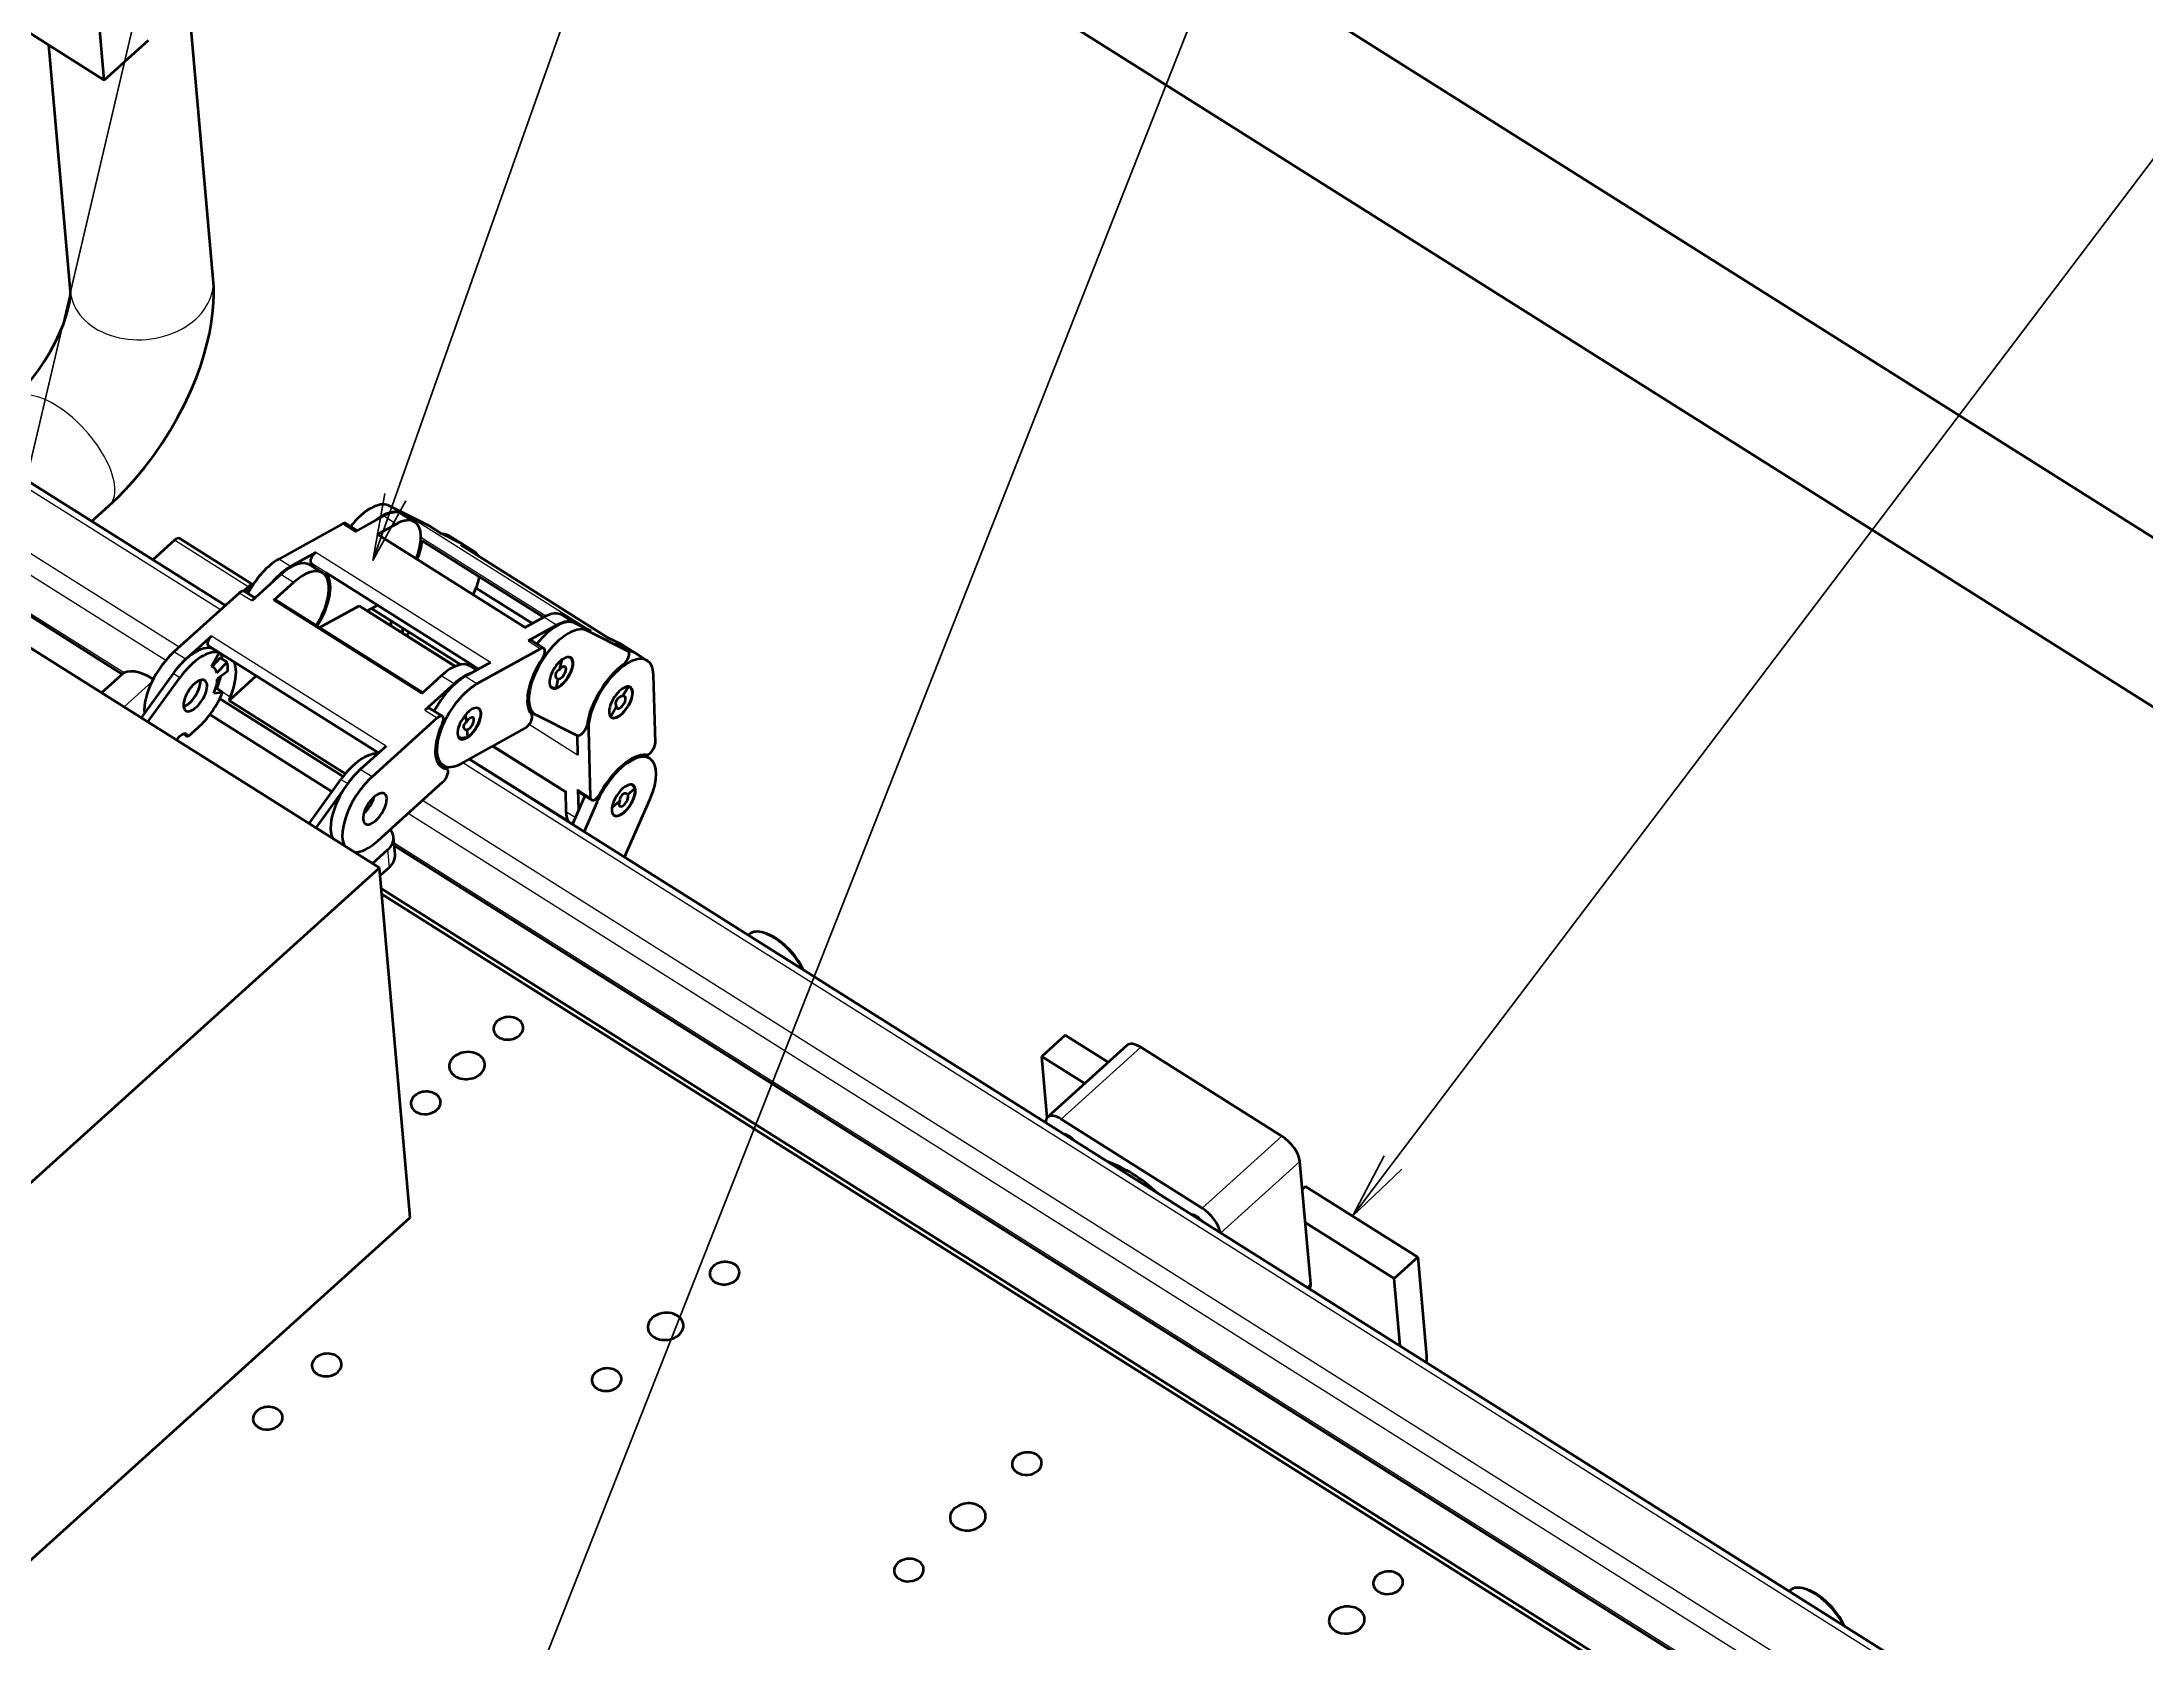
# Model space of a CAD drawing. Header units: millimetres. Extents: x -10155 to 20189, y -25550 to -22580.
# Drawn here: x -7067.6 to -6598.5, y -24365.6 to -24008.7 of the extents above; entities that cross this region are included whole.
import ezdxf

# ---------------------------------------------------------------- set-up
doc = ezdxf.new("R2010")
doc.units = ezdxf.units.MM
doc.layers.add('word_dim', color=253, linetype='Continuous')
doc.styles.get("Standard").update_dxf_attribs({"font": 'romans.shx', "bigfont": 'bigfont.shx'})
doc.dimstyles.new('RS-1-5', dxfattribs={"dimscale": 5, "dimtxt": 3.5, "dimasz": 3, "dimexe": 1, "dimexo": 0, "dimgap": 1, "dimtad": 3, "dimdsep": 46, "dimtxsty": 'Standard', "dimblk1": 'OPEN', "dimblk2": 'OPEN', "dimsah": 1, "dimcen": 0, "dimclrd": 256, "dimclre": 256, "dimclrt": 3, "dimadec": 0, "dimazin": 0, "dimtfac": 1, "dimtmove": 0, "dimatfit": 3, "dimldrblk": 'OPEN', "dimfxl": 0, "dimtolj": 1, "dimtzin": 0, "dimarcsym": 0})

# ---------------------------------------------------------------- blocks, each defined once
blk = doc.blocks.new('aa1')
for p, q in [((0, 0), (-1, 0)), ((-0.4, 0.067), (0, 0)), ((-0.4, -0.067), (0, 0))]:
    blk.add_line(p, q)
blk = doc.blocks.new('aa2')
blk.add_circle((0, 0), 1)
blk = doc.blocks.new('*D764')
at = {"layer": 'DEFPOINTS', "color": 0, "linetype": 'Continuous', "ltscale": 2}
for p in [(-6467.33, -23864.89), (-6467.33, -23864.89), (-6774.87, -24270.93)]:
    blk.add_point(p, dxfattribs=at)
at = {"layer": 'word_dim', "linetype": 'Continuous', "lineweight": -2, "ltscale": 2}
blk.add_line((-6752.22, -24241.04), (-6489.97, -23894.79), dxfattribs=at)
at = {"layer": 'word_dim', "linetype": 'Continuous', "lineweight": -2, "ltscale": 2, "xscale": 37.5, "yscale": 37.5, "zscale": 37.5}
for name, p, rotation in [('aa2', (-6467.33, -23864.89), 52.85932770796877), ('aa1', (-6774.87, -24270.93), 232.8593277079687)]:
    blk.add_blockref(name, p, dxfattribs=dict(at, rotation=rotation))
at = {"layer": 'word_dim', "color": 3, "linetype": 'Continuous', "ltscale": 2, "insert": (-6621.1, -24067.91), "char_height": 0.000005, "attachment_point": 5, "rotation": 52.8593}
blk.add_mtext('\\A1;509.36', dxfattribs=at)
blk = doc.blocks.new('_Open')
at = {"color": 0, "lineweight": -2}
for p, q in [((-1, 0.167), (0, 0)), ((-1, -0.167), (0, 0)), ((0, 0), (-1, 0))]:
    blk.add_line(p, q, dxfattribs=at)
blk = doc.blocks.new('*D772')
at = {"layer": 'DEFPOINTS', "color": 0, "linetype": 'Continuous', "ltscale": 2}
for p in [(-6959.4, -23631.55), (-6959.4, -23631.55), (-7087.1, -24174.42)]:
    blk.add_point(p, dxfattribs=at)
at = {"layer": 'word_dim', "linetype": 'Continuous', "lineweight": -2, "ltscale": 2}
blk.add_line((-7078.51, -24137.91), (-6967.99, -23668.05), dxfattribs=at)
at = {"layer": 'word_dim', "linetype": 'Continuous', "lineweight": -2, "ltscale": 2, "xscale": 37.5, "yscale": 37.5, "zscale": 37.5}
for name, p, rotation in [('aa2', (-6959.4, -23631.55), 76.76338314975894), ('aa1', (-7087.1, -24174.42), 256.7633831497589)]:
    blk.add_blockref(name, p, dxfattribs=dict(at, rotation=rotation))
at = {"layer": 'word_dim', "color": 3, "linetype": 'Continuous', "ltscale": 2, "insert": (-7023.25, -23902.98), "char_height": 0.000005, "attachment_point": 5, "rotation": 76.7634}
blk.add_mtext('\\A1;557.69', dxfattribs=at)
blk = doc.blocks.new('A$C43226BF8')
at = {"color": 7, "lineweight": 35}
for p, q in [((536.92, 155.26), (1061.96, -175.61)), ((519.86, 128.19), (1044.9, -202.68)), ((591.68, 120.76), (1101.71, -200.66)), ((574.62, 93.68), (1084.65, -227.73)), ((554.75, -42.15), (550.58, 5.34)), ((517.25, -18.51), (554.75, -42.15)), ((579.06, -86.6), (573.19, -19.89)), ((581.8, -159.51), (385.44, -35.76)), ((547.19, -89.4), (542.34, -34.32)), ((558.75, -174.81), (373.82, -58.27)), ((616.21, -218.11), (428.7, -99.94)), ((615.88, -143.68), (648.77, -164.41)), ((652.89, -162.13), (625.76, -145.03)), ((634.38, -145.98), (667.38, -166.78)), ((637.22, -172.96), (604.21, -152.16)), ((593.02, -158.26), (625.85, -178.95)), ((633.13, -173.1), (611.65, -159.57)), ((612.67, -160.19), (633.15, -173.09)), ((614.43, -160.19), (634.32, -172.72)), ((577.99, -168.5), (616, -192.44)), ((580.52, -180.31), (608.1, -197.69)), ((608.61, -197.07), (582.64, -180.71)), ((605.62, -201.09), (578.31, -183.88)), ((1127.24, -503.23), (636.25, -193.82)), ((657.55, -207.19), (636.3, -193.8)), ((1115.62, -525.74), (619.52, -213.1)), ((484.43, -337.02), (616.21, -218.11)), ((623.08, -296.16), (616.21, -218.11)), ((1111.07, -534.3), (616.61, -222.7)), ((1111.19, -535.6), (616.73, -224)), ((783.22, -257.72), (765.43, -273.78)), ((817.78, -278.03), (786.28, -258.18)), ((799.99, -294.09), (768.49, -274.23)), ((824.22, -310.97), (821.82, -283.65)), ((848.17, -305.08), (823.04, -289.24)), ((491.3, -415.08), (623.08, -296.16)), ((823.02, -297.31), (842.9, -309.83)), ((848.17, -305.08), (850.11, -327.19))]:
    blk.add_line(p, q, dxfattribs=at)
at = {"color": 7, "lineweight": 13}
for p, q in [((580.69, -160.51), (383.67, -36.35)), ((571.46, -168.83), (374.44, -44.67)), ((568.46, -171.81), (372.64, -48.41)), ((559.17, -174.56), (373.44, -57.52)), ((663.5, -165.24), (624.49, -140.67)), ((648.59, -164.51), (615.59, -143.71)), ((653.38, -161.88), (625.49, -144.3)), ((638.44, -173.67), (600.96, -150.05)), ((640.98, -172.27), (601.97, -147.69)), ((667.37, -166.77), (634.37, -145.97)), ((625.57, -179.21), (592.57, -158.41)), ((633.15, -173.09), (612.64, -160.17)), ((617.68, -190.92), (578.68, -166.34)), ((1125.47, -503.82), (634.81, -194.62)), ((1114.44, -515.88), (622.62, -205.94)), ((1116.24, -512.14), (625.79, -203.07)), ((1115.24, -524.98), (619.47, -212.56)), ((768.49, -274.23), (786.28, -258.18)), ((799.99, -294.09), (817.78, -278.03)), ((804.13, -299.61), (821.82, -283.65))]:
    blk.add_line(p, q, dxfattribs=at)
at = {"color": 7, "lineweight": 35, "ltscale": 0.332813}
blk.add_line((554.75, -42.15), (564.64, -33.23), dxfattribs=at)
at = {"color": 7, "lineweight": 35, "ltscale": 0.129406}
blk.add_line((551.95, -140.7), (555.8, -137.23), dxfattribs=at)
at = {"color": 7, "lineweight": 35, "ltscale": 0.18124}
blk.add_line((617.09, -139.51), (610.74, -143.02), dxfattribs=at)
at = {"color": 7, "lineweight": 13, "ltscale": 0.084221}
for p, q in [((619.94, -141.31), (617.09, -139.51)), ((632.87, -176.98), (630.02, -175.19))]:
    blk.add_line(p, q, dxfattribs=at)
at = {"color": 7, "lineweight": 35, "ltscale": 0.256929}
blk.add_line((627.45, -141.78), (618.24, -137.21), dxfattribs=at)
at = {"color": 7, "lineweight": 13, "ltscale": 0.077575}
for p, q in [((620.87, -138.87), (618.24, -137.21)), ((638, -177.02), (635.38, -175.36)), ((614.56, -197.76), (611.94, -196.1))]:
    blk.add_line(p, q, dxfattribs=at)
at = {"color": 7, "lineweight": 35, "ltscale": 0.101189}
blk.add_line((624.49, -140.67), (620.87, -138.87), dxfattribs=at)
at = {"color": 7, "lineweight": 35, "ltscale": 0.084221}
for p, q in [((621.23, -139.08), (624.08, -140.87)), ((670.39, -168.28), (673.24, -170.08))]:
    blk.add_line(p, q, dxfattribs=at)
at = {"color": 7, "lineweight": 35, "ltscale": 0.16248}
blk.add_line((570.42, -144.94), (565.59, -149.29), dxfattribs=at)
at = {"color": 7, "lineweight": 13, "ltscale": 0.487611}
blk.add_line((586.92, -155.34), (570.42, -144.94), dxfattribs=at)
at = {"color": 7, "lineweight": 35, "ltscale": 0.484192}
blk.add_line((587.99, -154.87), (571.6, -144.55), dxfattribs=at)
at = {"color": 7, "lineweight": 35, "ltscale": 0.40611}
for p, q in [((607.97, -141.27), (593.75, -149.13)), ((652.22, -169.16), (638, -177.02))]:
    blk.add_line(p, q, dxfattribs=at)
at = {"color": 7, "lineweight": 13, "ltscale": 0.082006}
for p, q in [((610.74, -143.02), (607.97, -141.27)), ((630.22, -143.53), (627.45, -141.78)), ((587.67, -158.46), (584.89, -156.72)), ((649.44, -167.41), (652.22, -169.16)), ((668.93, -167.92), (671.7, -169.67))]:
    blk.add_line(p, q, dxfattribs=at)
at = {"color": 7, "lineweight": 35, "ltscale": 0.073933}
blk.add_line((608.69, -141.19), (611.19, -142.77), dxfattribs=at)
at = {"color": 7, "lineweight": 35, "ltscale": 0.124147}
for p, q in [((619.94, -141.31), (615.59, -143.71)), ((652.94, -162.11), (648.59, -164.51))]:
    blk.add_line(p, q, dxfattribs=at)
at = {"color": 7, "lineweight": 35, "ltscale": 0.081483}
blk.add_line((627.49, -141.8), (630.24, -143.54), dxfattribs=at)
at = {"color": 7, "lineweight": 35, "ltscale": 0.114659}
for p, q in [((634.33, -145.57), (630.22, -143.53)), ((673.03, -169.96), (668.93, -167.92))]:
    blk.add_line(p, q, dxfattribs=at)
at = {"color": 7, "lineweight": 35, "ltscale": 0.077576}
blk.add_line((631.76, -143.94), (634.39, -145.59), dxfattribs=at)
at = {"color": 7, "lineweight": 13, "ltscale": 0.077571}
blk.add_line((596.37, -150.78), (593.75, -149.13), dxfattribs=at)
at = {"color": 7, "lineweight": 35, "ltscale": 0.15995}
blk.add_line((601.97, -147.69), (596.37, -150.78), dxfattribs=at)
at = {"color": 7, "lineweight": 13, "ltscale": 0.084224}
for p, q in [((637.18, -147.37), (634.33, -145.57)), ((673.03, -169.96), (670.18, -168.16))]:
    blk.add_line(p, q, dxfattribs=at)
at = {"color": 7, "lineweight": 35, "ltscale": 0.078544}
blk.add_line((637.18, -147.37), (634.37, -145.97), dxfattribs=at)
at = {"color": 7, "lineweight": 35, "ltscale": 0.084224}
for p, q in [((634.54, -145.69), (637.39, -147.48)), ((657.08, -161.67), (659.93, -163.47))]:
    blk.add_line(p, q, dxfattribs=at)
at = {"color": 7, "lineweight": 35, "ltscale": 0.219084}
for p, q in [((594.17, -152.59), (587.67, -158.46)), ((632.87, -176.98), (626.37, -182.85))]:
    blk.add_line(p, q, dxfattribs=at)
at = {"color": 7, "lineweight": 35, "ltscale": 0.150073}
blk.add_line((597.02, -154.39), (592.57, -158.41), dxfattribs=at)
at = {"color": 7, "lineweight": 13, "ltscale": 0.084227}
blk.add_line((597.02, -154.39), (594.17, -152.59), dxfattribs=at)
at = {"color": 7, "lineweight": 35, "ltscale": 0.084227}
blk.add_line((600.67, -150.44), (603.52, -152.24), dxfattribs=at)
at = {"color": 7, "lineweight": 35, "ltscale": 0.490914}
blk.add_line((584.89, -156.72), (570.31, -169.87), dxfattribs=at)
at = {"color": 7, "lineweight": 35, "ltscale": 0.035242}
blk.add_line((586.92, -155.34), (585.87, -156.28), dxfattribs=at)
at = {"color": 7, "lineweight": 35, "ltscale": 0.069547}
blk.add_line((586.02, -156.34), (588.38, -157.82), dxfattribs=at)
at = {"color": 7, "lineweight": 35, "ltscale": 0.020971}
blk.add_line((586.36, -156.55), (586.98, -155.99), dxfattribs=at)
at = {"color": 7, "lineweight": 13, "ltscale": 0.002698}
blk.add_line((587.38, -155.85), (587.29, -155.79), dxfattribs=at)
at = {"color": 7, "lineweight": 35, "ltscale": 0.065107}
blk.add_line((613.5, -160.71), (615.78, -159.45), dxfattribs=at)
at = {"color": 7, "lineweight": 35, "ltscale": 0.371547}
blk.add_line((637.8, -155.6), (650.37, -163.52), dxfattribs=at)
at = {"color": 7, "lineweight": 35, "ltscale": 0.252073}
blk.add_line((602.83, -164.44), (611.65, -159.57), dxfattribs=at)
at = {"color": 7, "lineweight": 35, "ltscale": 0.028069}
blk.add_line((618.73, -162.9), (618.76, -164.02), dxfattribs=at)
at = {"color": 7, "lineweight": 35, "ltscale": 0.181239}
blk.add_line((655.79, -163.9), (649.44, -167.41), dxfattribs=at)
at = {"color": 7, "lineweight": 13, "ltscale": 0.084223}
blk.add_line((655.79, -163.9), (652.94, -162.11), dxfattribs=at)
at = {"color": 7, "lineweight": 35, "ltscale": 0.101193}
blk.add_line((663.5, -165.24), (659.87, -163.44), dxfattribs=at)
at = {"color": 7, "lineweight": 13, "ltscale": 0.077576}
for p, q in [((662.5, -165.1), (659.87, -163.44)), ((572.94, -171.53), (570.31, -169.87))]:
    blk.add_line(p, q, dxfattribs=at)
at = {"color": 7, "lineweight": 35, "ltscale": 0.193345}
blk.add_line((578.68, -166.34), (572.94, -171.53), dxfattribs=at)
at = {"color": 7, "lineweight": 35, "ltscale": 0.028072}
blk.add_line((621.35, -164.55), (621.38, -165.68), dxfattribs=at)
at = {"color": 7, "lineweight": 35, "ltscale": 0.082006}
for p, q in [((652.94, -169.08), (650.17, -167.33)), ((671.74, -169.69), (668.96, -167.94)), ((663.55, -202.93), (660.77, -201.18))]:
    blk.add_line(p, q, dxfattribs=at)
at = {"color": 7, "lineweight": 35, "ltscale": 0.256927}
for p, q in [((671.7, -169.67), (662.5, -165.1)), ((651.19, -183.95), (660.39, -188.52))]:
    blk.add_line(p, q, dxfattribs=at)
at = {"color": 7, "lineweight": 35, "ltscale": 0.07854}
blk.add_line((670.18, -168.16), (667.37, -166.77), dxfattribs=at)
at = {"color": 7, "lineweight": 35, "ltscale": 0.087033}
blk.add_line((580.39, -170.07), (578.7, -173.11), dxfattribs=at)
at = {"color": 7, "lineweight": 35, "ltscale": 0.010158}
blk.add_line((578.72, -173.06), (579.07, -173.28), dxfattribs=at)
at = {"color": 7, "lineweight": 35, "ltscale": 0.066322}
blk.add_line((580.66, -171.21), (578.83, -173.13), dxfattribs=at)
at = {"color": 7, "lineweight": 35, "ltscale": 0.044326}
blk.add_line((580.39, -170.07), (578.89, -169.12), dxfattribs=at)
at = {"color": 7, "lineweight": 35, "ltscale": 0.081936}
blk.add_line((579.9, -174.53), (582.16, -172.15), dxfattribs=at)
at = {"color": 7, "lineweight": 35, "ltscale": 0.044332}
blk.add_line((582.16, -172.15), (580.66, -171.21), dxfattribs=at)
at = {"color": 7, "lineweight": 35, "ltscale": 0.159947}
blk.add_line((640.98, -172.27), (635.38, -175.36), dxfattribs=at)
at = {"color": 7, "lineweight": 35, "ltscale": 0.042322}
blk.add_line((636.52, -173.04), (637.95, -173.94), dxfattribs=at)
at = {"color": 7, "lineweight": 35, "ltscale": 0.04889}
blk.add_line((656.54, -173.69), (656.92, -171.77), dxfattribs=at)
at = {"color": 7, "lineweight": 35, "ltscale": 0.005053}
blk.add_line((658.7, -171.03), (658.87, -171.13), dxfattribs=at)
at = {"color": 7, "lineweight": 35, "ltscale": 0.077575}
blk.add_line((673.39, -170.17), (676.02, -171.83), dxfattribs=at)
at = {"color": 7, "lineweight": 35, "ltscale": 0.149689}
blk.add_line((554.11, -178.98), (558.56, -174.97), dxfattribs=at)
at = {"color": 7, "lineweight": 13, "ltscale": 0.210099}
blk.add_line((559.16, -182.16), (565.4, -176.53), dxfattribs=at)
at = {"color": 7, "lineweight": 35, "ltscale": 0.304217}
for p, q in [((570.11, -174.71), (562.98, -184.56)), ((564.48, -185.51), (571.61, -175.65))]:
    blk.add_line(p, q, dxfattribs=at)
at = {"color": 7, "lineweight": 13, "ltscale": 0.044326}
blk.add_line((571.61, -175.65), (570.11, -174.71), dxfattribs=at)
at = {"color": 7, "lineweight": 35, "ltscale": 0.000516685}
blk.add_line((579.67, -177.93), (579.64, -177.93), dxfattribs=at)
at = {"color": 7, "lineweight": 35, "ltscale": 0.044331}
blk.add_line((581.17, -178.88), (579.67, -177.93), dxfattribs=at)
at = {"color": 7, "lineweight": 35, "ltscale": 0.072389}
blk.add_line((582.33, -174.14), (580.02, -175.89), dxfattribs=at)
at = {"color": 7, "lineweight": 35, "ltscale": 0.204031}
blk.add_line((582.64, -180.71), (588.7, -175.24), dxfattribs=at)
at = {"color": 7, "lineweight": 35, "ltscale": 0.150076}
blk.add_line((630.02, -175.19), (625.57, -179.21), dxfattribs=at)
at = {"color": 7, "lineweight": 35, "ltscale": 0.048892}
blk.add_line((655.74, -177.84), (656.11, -175.92), dxfattribs=at)
at = {"color": 7, "lineweight": 35, "ltscale": 0.059455}
blk.add_line((670.53, -179.78), (671.76, -177.74), dxfattribs=at)
at = {"color": 7, "lineweight": 35, "ltscale": 0.005083}
blk.add_line((672.01, -177.64), (672.18, -177.74), dxfattribs=at)
at = {"color": 7, "lineweight": 35, "ltscale": 0.378351}
for p, q in [((677.85, -190.15), (677.43, -175.02)), ((662.88, -187.25), (663.3, -202.38))]:
    blk.add_line(p, q, dxfattribs=at)
at = {"color": 7, "lineweight": 35, "ltscale": 0.048881}
blk.add_line((579.23, -179.12), (581.17, -178.88), dxfattribs=at)
at = {"color": 7, "lineweight": 13, "ltscale": 0.050486}
blk.add_line((582.86, -179.98), (581.16, -178.9), dxfattribs=at)
at = {"color": 7, "lineweight": 13, "ltscale": 0.082009}
for p, q in [((626.37, -182.85), (629.14, -184.6)), ((660.53, -200.63), (663.3, -202.38))]:
    blk.add_line(p, q, dxfattribs=at)
at = {"color": 7, "lineweight": 35, "ltscale": 0.082008}
blk.add_line((630.27, -184.23), (627.5, -182.48), dxfattribs=at)
at = {"color": 7, "lineweight": 35, "ltscale": 0.005044}
blk.add_line((638.14, -182.39), (638.31, -182.5), dxfattribs=at)
at = {"color": 7, "lineweight": 35, "ltscale": 0.059457}
blk.add_line((667.88, -184.19), (669.11, -182.16), dxfattribs=at)
at = {"color": 7, "lineweight": 35, "ltscale": 0.077656}
blk.add_line((575.7, -186.78), (573.39, -188.86), dxfattribs=at)
at = {"color": 7, "lineweight": 35, "ltscale": 0.490916}
blk.add_line((629.14, -184.6), (614.56, -197.76), dxfattribs=at)
at = {"color": 7, "lineweight": 35, "ltscale": 0.406114}
blk.add_line((634.56, -194.76), (648.77, -186.9), dxfattribs=at)
at = {"color": 7, "lineweight": 35, "ltscale": 0.038855}
for p, q in [((635.67, -185.46), (635.54, -183.91)), ((635.97, -188.81), (635.83, -187.26))]:
    blk.add_line(p, q, dxfattribs=at)
at = {"color": 7, "lineweight": 13, "ltscale": 0.319809}
blk.add_line((660.46, -192.92), (649.64, -186.1), dxfattribs=at)
at = {"color": 7, "lineweight": 35, "ltscale": 0.038767}
blk.add_line((649.66, -183), (650.98, -183.83), dxfattribs=at)
at = {"color": 7, "lineweight": 35, "ltscale": 0.001677}
blk.add_line((649.71, -183.1), (649.77, -183.07), dxfattribs=at)
at = {"color": 7, "lineweight": 13, "ltscale": 0.015396}
blk.add_line((662.88, -187.25), (662.36, -186.92), dxfattribs=at)
at = {"color": 7, "lineweight": 35, "ltscale": 0.000235302}
blk.add_line((667.69, -184.14), (667.69, -184.15), dxfattribs=at)
at = {"color": 7, "lineweight": 35, "ltscale": 0.005036}
blk.add_line((667.8, -184.32), (667.97, -184.43), dxfattribs=at)
at = {"color": 7, "lineweight": 35, "ltscale": 0.193349}
blk.add_line((617.68, -190.92), (611.94, -196.1), dxfattribs=at)
at = {"color": 7, "lineweight": 35, "ltscale": 0.480145}
blk.add_line((657.74, -201.16), (641.49, -190.92), dxfattribs=at)
at = {"color": 7, "lineweight": 35, "ltscale": 0.479093}
blk.add_line((641.53, -190.91), (657.74, -201.12), dxfattribs=at)
at = {"color": 7, "lineweight": 13, "ltscale": 0.474947}
blk.add_line((657.74, -200.96), (641.66, -190.83), dxfattribs=at)
at = {"color": 7, "lineweight": 35, "ltscale": 0.110755}
blk.add_line((660.34, -188.49), (660.46, -192.92), dxfattribs=at)
at = {"color": 7, "lineweight": 35, "ltscale": 0.038799}
blk.add_line((629.1, -194.37), (630.41, -195.19), dxfattribs=at)
at = {"color": 7, "lineweight": 35, "ltscale": 0.058493}
blk.add_line((631.31, -196.04), (629.34, -194.8), dxfattribs=at)
at = {"color": 7, "lineweight": 13, "ltscale": 0.052119}
blk.add_line((629.38, -194.87), (631.15, -195.98), dxfattribs=at)
at = {"color": 7, "lineweight": 35, "ltscale": 0.006239}
blk.add_line((629.87, -195.14), (630.06, -194.97), dxfattribs=at)
at = {"color": 7, "lineweight": 35, "ltscale": 0.038773}
blk.add_line((675.32, -192.88), (676.63, -193.71), dxfattribs=at)
at = {"color": 7, "lineweight": 35, "ltscale": 0.304216}
blk.add_line((600.48, -208.2), (607.62, -198.34), dxfattribs=at)
at = {"color": 7, "lineweight": 35, "ltscale": 0.304219}
blk.add_line((609.12, -199.29), (601.98, -209.14), dxfattribs=at)
at = {"color": 7, "lineweight": 13, "ltscale": 0.044331}
blk.add_line((607.62, -198.34), (609.12, -199.29), dxfattribs=at)
at = {"color": 7, "lineweight": 35, "ltscale": 0.490911}
blk.add_line((615.82, -212.07), (630.4, -198.91), dxfattribs=at)
at = {"color": 7, "lineweight": 35, "ltscale": 0.115661}
blk.add_line((657.74, -200.96), (657.87, -205.58), dxfattribs=at)
at = {"color": 7, "lineweight": 35, "ltscale": 0.115595}
blk.add_line((660.53, -200.63), (660.66, -205.25), dxfattribs=at)
at = {"color": 7, "lineweight": 35, "ltscale": 0.051402}
for p, q in [((671.66, -201.7), (673.24, -200.37)), ((668.26, -204.56), (669.83, -203.24))]:
    blk.add_line(p, q, dxfattribs=at)
at = {"color": 7, "lineweight": 13, "ltscale": 0.061255}
blk.add_line((659.94, -206.89), (657.87, -205.58), dxfattribs=at)
at = {"color": 7, "lineweight": 35, "ltscale": 0.17302}
blk.add_line((662.08, -202.01), (659.3, -208.35), dxfattribs=at)
at = {"color": 7, "lineweight": 35, "ltscale": 0.182429}
blk.add_line((664.85, -203.32), (661.93, -210), dxfattribs=at)
at = {"color": 7, "lineweight": 13, "ltscale": 0.019579}
blk.add_line((664.85, -203.32), (664.19, -202.9), dxfattribs=at)
at = {"color": 7, "lineweight": 35, "ltscale": 0.005061}
blk.add_line((668.41, -206.2), (668.58, -206.31), dxfattribs=at)
at = {"color": 7, "lineweight": 35, "ltscale": 0.3547}
blk.add_line((670.98, -215.71), (676.67, -202.71), dxfattribs=at)
at = {"color": 7, "lineweight": 35, "ltscale": 0.052018}
blk.add_line((657.56, -207.2), (659.32, -208.31), dxfattribs=at)
at = {"color": 7, "lineweight": 35, "ltscale": 0.116309}
blk.add_line((614.67, -217.14), (618.12, -214.02), dxfattribs=at)
at = {"color": 7, "lineweight": 13, "ltscale": 0.097945}
blk.add_line((618.46, -217.92), (618.12, -214.02), dxfattribs=at)
at = {"color": 7, "lineweight": 35, "ltscale": 0.097945}
blk.add_line((619.69, -215.12), (619.35, -211.22), dxfattribs=at)
at = {"color": 7, "lineweight": 35, "ltscale": 0.070828}
blk.add_line((616.36, -219.82), (618.46, -217.92), dxfattribs=at)
at = {"color": 7, "lineweight": 35, "ltscale": 0.008559}
blk.add_line((698.88, -232.89), (698.62, -233.12), dxfattribs=at)
at = {"color": 7, "lineweight": 35, "ltscale": 0.013552}
for p, q in [((702.62, -232.79), (702.11, -232.62)), ((935.14, -379.31), (934.62, -379.15))]:
    blk.add_line(p, q, dxfattribs=at)
at = {"color": 7, "lineweight": 35, "ltscale": 0.1775}
for p, q in [((769.41, -255.45), (764.14, -260.2)), ((848.17, -305.08), (842.9, -309.83))]:
    blk.add_line(p, q, dxfattribs=at)
at = {"color": 7, "lineweight": 35, "ltscale": 0.284015}
blk.add_line((779.02, -261.5), (769.41, -255.45), dxfattribs=at)
at = {"color": 7, "lineweight": 35, "ltscale": 0.284018}
blk.add_line((764.14, -260.2), (773.75, -266.26), dxfattribs=at)
at = {"color": 7, "lineweight": 35, "ltscale": 0.34268}
blk.add_line((765.34, -273.86), (764.14, -260.2), dxfattribs=at)
at = {"color": 7, "lineweight": 35, "ltscale": 0.022792}
blk.add_line((823.04, -289.24), (822.37, -289.85), dxfattribs=at)
at = {"color": 7, "lineweight": 13, "ltscale": 0.028742}
blk.add_line((823.37, -311.74), (824.22, -310.97), dxfattribs=at)
at = {"color": 7, "lineweight": 35, "ltscale": 0.377561}
blk.add_line((844.22, -324.88), (842.9, -309.83), dxfattribs=at)
at = {"color": 7, "lineweight": 35, "ltscale": 0.008557}
blk.add_line((931.39, -379.42), (931.14, -379.65), dxfattribs=at)
at = {"color": 7, "lineweight": 35}
for points in [[(555.8, -137.23), (557.67, -135.46), (559.5, -133.61), (561.69, -131.18), (563.79, -128.63), (565.79, -125.98), (567.69, -123.24), (569.47, -120.41), (571.13, -117.52), (572.67, -114.58), (574.06, -111.59), (575.32, -108.56), (576.21, -106.12), (577, -103.65), (577.76, -100.86), (578.22, -98.84), (578.7, -96.19), (579.01, -93.67), (579.15, -91.77), (579.2, -90.23), (579.18, -88.41), (579.06, -86.6)], [(534.36, -113.47), (535.76, -112.12), (537.22, -110.56), (538.67, -108.81), (540.08, -106.92), (541.43, -104.92), (542.68, -102.85), (543.8, -100.76), (544.78, -98.68), (545.6, -96.68), (546.25, -94.79), (546.69, -93.21), (547.02, -91.61), (547.17, -90.45), (547.2, -89.69), (547.19, -89.4)], [(655.66, -177.9), (656.17, -177.69), (656.74, -177.31), (657.4, -176.71), (658.04, -175.95), (658.62, -175.02), (659.05, -174.12), (659.3, -173.31), (659.34, -173.13)], [(656.83, -171.73), (656.88, -171.73), (656.92, -171.76), (656.92, -171.77)], [(659.34, -173.13), (659.41, -172.45), (659.37, -171.93), (659.22, -171.52), (658.99, -171.22), (658.87, -171.13)], [(655.74, -177.84), (655.71, -177.88), (655.66, -177.9)], [(671.65, -177.61), (671.71, -177.64), (671.74, -177.67), (671.76, -177.7), (671.76, -177.74)], [(671.77, -181.93), (672.26, -180.97), (672.56, -180.14), (672.7, -179.41), (672.72, -178.8), (672.62, -178.33), (672.44, -177.98), (672.18, -177.74)], [(638.84, -183.54), (638.75, -183.09), (638.57, -182.74), (638.31, -182.5)], [(667.97, -184.43), (668.31, -184.56), (668.71, -184.57), (669.18, -184.44), (669.71, -184.17), (670.34, -183.69), (670.98, -183.04), (671.62, -182.17), (671.77, -181.93)], [(635.45, -183.9), (635.5, -183.9), (635.54, -183.91)], [(635.93, -188.86), (636.55, -188.37), (637.21, -187.66), (637.84, -186.77), (638.35, -185.82), (638.67, -184.92), (638.82, -184.19), (638.85, -183.61), (638.84, -183.54)], [(667.88, -184.19), (667.83, -184.22), (667.8, -184.22), (667.75, -184.19), (667.69, -184.15)], [(572.56, -188.17), (573.05, -188.62), (573.39, -188.86)], [(670.83, -205.67), (671.45, -205.06), (672.12, -204.22), (672.67, -203.28), (673.06, -202.37), (673.27, -201.56), (673.33, -200.94), (673.29, -200.42), (673.25, -200.25)], [(673.25, -200.25), (673.26, -200.32), (673.24, -200.37)], [(668.26, -204.56), (668.24, -204.57), (668.23, -204.57), (668.21, -204.56), (668.2, -204.54), (668.18, -204.51)], [(668.58, -206.31), (668.91, -206.44), (669.3, -206.45), (669.75, -206.34), (670.28, -206.07), (670.83, -205.67)]]:
    blk.add_lwpolyline(points, dxfattribs=at)
for centre, radius, start, end in [((655.75, -174.65), 3.27, 246.5762, 265.9438), ((655.55, -177.51), 0.406, 264.7254, 284.5714), ((656.47, -174.93), 1.06, 238.0051, 250.1153), ((635.53, -186.62), 0.581, 184.6385, 239.2913), ((635.66, -188.41), 0.524, 279.8402, 300.5323), ((635.9, -188.8), 0.0697, 294.0675, 346.7084), ((671.01, -202.53), 1.06, 52.0922, 57.7433), ((670.65, -201.95), 3.12, 35.2949, 51.6176), ((672.89, -200.37), 0.379, 18.0517, 36.0263)]:
    blk.add_arc(centre, radius, start, end, dxfattribs=at)
at = {"color": 7, "lineweight": 13}
for centre, major_axis, ratio, start_param, end_param in [((563.13, -88), (15.94, 1.4), 0.757392, 3.141589, 6.283182), ((545.08, -125.35), (10.72, -11.88), 0.460812, 6.283179, 9.424772), ((656.84, -174.52), (2.05, 3.26), 0.462612, 3.630755, 7.190982), ((656.77, -174.47), (2.11, 3.34), 0.462612, 0.000023, 0.240605), ((670.15, -181.13), (2.05, 3.26), 0.462612, 2.979296, 6.539523), ((670.08, -181.09), (2.11, 3.34), 0.462612, 0.000038, 0.240612), ((636.28, -185.89), (2.05, 3.26), 0.462612, 3.956484, 7.516712), ((636.2, -185.84), (2.11, 3.34), 0.462612, 0.000001, 0.240619), ((670.08, -181.09), (2.11, 3.34), 0.462612, 2.928417, 3.141631), ((670.76, -203.01), (2.05, 3.26), 0.462612, 2.327837, 5.888064), ((670.69, -202.97), (2.11, 3.34), 0.462612, 2.900995, 3.141568)]:
    blk.add_ellipse(centre, major_axis=major_axis, ratio=ratio, start_param=start_param, end_param=end_param, dxfattribs=at)
at = {"color": 7, "lineweight": 35}
for centre, major_axis, ratio, start_param, end_param in [((612.59, -146.63), (-5.86, -9.31), 0.462612, 3.188613, 4.480945), ((615.21, -148.29), (-5.86, -9.31), 0.462612, 3.188613, 4.052177), ((615.36, -148.38), (-5.86, -9.31), 0.462612, 3.14163, 3.840072), ((618.21, -150.18), (-5.86, -9.31), 0.462612, 3.14163, 3.840072), ((623.76, -141.9), (-0.77, -1.22), 0.462612, 3.188613, 3.905135), ((570.53, -146.24), (1.07, 1.69), 0.462612, 6.28314, 7.307394), ((607.67, -142.82), (-1.02, -1.62), 0.462612, 3.14163, 3.840072), ((615.47, -144.33), (-0.409, -0.649), 0.462612, 3.14163, 3.840072), ((618.21, -150.18), (-5.86, -9.31), 0.462612, 1.967878, 3.14163), ((618.21, -150.18), (-6.13, -9.73), 0.462612, 1.949718, 2.387144), ((626.46, -143.42), (-1.02, -1.62), 0.462612, 3.141556, 3.188613), ((625.9, -153.25), (-5.86, -9.31), 0.462612, 3.141639, 3.435086), ((628.53, -154.9), (-5.86, -9.31), 0.462612, 3.141639, 3.245863), ((592.03, -158), (-5.86, -9.31), 0.462612, 3.840072, 4.876545), ((594.8, -159.75), (-5.86, -9.31), 0.462612, 3.141547, 4.165802), ((601.75, -148.85), (-0.77, -1.22), 0.462612, 3.840072, 6.242647), ((594.65, -159.65), (-6.13, -9.73), 0.462612, 2.845652, 3.101054), ((628.68, -154.99), (-5.86, -9.31), 0.462612, 3.141556, 3.188613), ((633.97, -146.63), (-0.409, -0.649), 0.462612, 3.141556, 3.188613), ((628.53, -154.9), (-5.86, -9.31), 0.462612, 3.124371, 3.141639), ((631.53, -156.79), (-5.86, -9.31), 0.462612, 3.141556, 3.188613), ((631.53, -156.79), (-5.86, -9.31), 0.462612, 2.896578, 3.141556), ((594.65, -159.65), (-5.86, -9.31), 0.462612, 3.840072, 4.410409), ((597.65, -161.54), (-5.86, -9.31), 0.462612, 3.141547, 4.165802), ((597.65, -161.54), (-5.86, -9.31), 0.462612, 1.598709, 3.141547), ((597.65, -161.54), (-6.13, -9.73), 0.462612, 1.597573, 3.038603), ((631.53, -156.79), (-5.86, -9.31), 0.462612, 1.823468, 2.245967), ((585, -157.96), (-1.02, -1.62), 0.462612, 3.141547, 4.165802), ((587.04, -156.64), (1.07, 1.69), 0.462612, 0.148554, 1.024209), ((587.04, -156.64), (0.533, 0.846), 0.462612, 0.295602, 1.024209), ((592.61, -158.91), (-0.409, -0.649), 0.462612, 3.141547, 4.165802), ((618.21, -150.18), (-6.13, -9.73), 0.462612, 0.102902, 0.114435), ((612.26, -160.84), (-0.409, -0.649), 0.462612, 3.141637, 3.256027), ((656.84, -174.52), (-5.86, -9.31), 0.462612, 3.188613, 6.283149), ((654.22, -172.87), (-5.86, -9.31), 0.462612, 3.188613, 4.480945), ((651.22, -170.98), (5.86, 9.31), 0.462612, 0.000037, 0.69848), ((654.07, -172.77), (-5.86, -9.31), 0.462612, 3.14163, 3.840072), ((654.07, -172.77), (-5.86, -9.31), 0.462612, 3.131449, 3.14163), ((573.57, -178.68), (-5.86, -9.31), 0.462612, 3.258231, 4.573729), ((578.76, -167.28), (-0.77, -1.22), 0.462612, 4.165802, 6.283252), ((622.98, -167.06), (-1.23, -1.95), 0.462612, 4.135066, 4.571759), ((649.14, -168.95), (-1.02, -1.62), 0.462612, 3.14163, 3.840072), ((667.94, -169.56), (-1.02, -1.62), 0.462612, 3.141556, 3.188613), ((664.53, -177.59), (5.86, 9.31), 0.462612, 6.283149, 6.330206), ((570.94, -177.03), (-5.86, -9.31), 0.462612, 4.165802, 5.736598), ((573.57, -178.68), (-5.86, -9.31), 0.462612, 4.165802, 4.573691), ((575.07, -179.63), (5.86, 9.31), 0.462612, 0.116638, 1.432137), ((575.07, -179.63), (4, 6.35), 0.462612, 0.000066, 0.116638), ((575.07, -179.63), (4, 6.35), 0.462612, 5.876224, 6.283251), ((573.57, -178.68), (-6.13, -9.73), 0.462612, 2.643398, 2.838944), ((575.07, -179.63), (5.86, 9.31), 0.462612, 5.596972, 5.876224), ((576.57, -180.57), (-6.13, -9.73), 0.462612, 2.595005, 2.839093), ((630.65, -182.34), (5.86, 9.31), 0.462612, 6.28314, 7.307394), ((630.65, -182.34), (6.13, 9.73), 0.462612, 5.987283, 6.180196), ((656.84, -174.52), (-6.13, -9.73), 0.462612, 4.667164, 6.154573), ((651.92, -170.7), (-1.02, -1.62), 0.462612, 3.14163, 3.840072), ((651.92, -170.7), (-1.02, -1.62), 0.462612, 1.525572, 3.14163), ((656.84, -174.52), (-2.13, -3.38), 0.462612, 0.000038, 3.141631), ((656.84, -174.52), (-2.13, -3.38), 0.462612, 3.141631, 4.75941), ((656.84, -174.52), (0.85, 1.35), 0.462612, 0.000023, 1.222078), ((656.84, -174.52), (0.85, 1.35), 0.462612, 5.410869, 6.283208), ((670.15, -181.13), (-6.13, -9.73), 0.462612, 4.015706, 5.503114), ((670.15, -181.13), (-5.86, -9.31), 0.462612, 3.141639, 5.678747), ((670.72, -171.31), (-1.02, -1.62), 0.462612, 0.874113, 3.141556), ((670.72, -171.31), (-1.02, -1.62), 0.462612, 3.141556, 3.188613), ((667.53, -179.48), (-5.86, -9.31), 0.462612, 3.141639, 3.44379), ((667.38, -179.38), (-5.86, -9.31), 0.462612, 3.141556, 3.188613), ((667.38, -179.38), (-5.86, -9.31), 0.462612, 3.123953, 3.141556), ((670.15, -181.13), (-5.86, -9.31), 0.462612, 2.537154, 3.141639), ((566.6, -183.87), (8.04, -8.91), 0.460812, 2.142537, 3.141637), ((575.07, -179.63), (2.13, 3.38), 0.462612, 0.000001, 2.595005), ((573.57, -178.68), (-2.13, -3.38), 0.462612, 0.499542, 2.642031), ((573.57, -178.68), (-2.13, -3.38), 0.462612, 0.499542, 2.595005), ((575.07, -179.63), (2.13, 3.38), 0.462612, 3.141593, 6.283186), ((573.57, -178.68), (-2.13, -3.38), 0.462612, 2.595005, 2.642031), ((575.07, -179.63), (4, 6.35), 0.462612, 5.073373, 5.596972), ((573.57, -178.68), (-6.13, -9.73), 0.462612, 1.915484, 2.194579), ((576.57, -180.57), (-6.13, -9.73), 0.462612, 1.912892, 2.595005), ((633.65, -184.23), (-5.86, -9.31), 0.462612, 3.840072, 4.876545), ((636.28, -185.89), (-5.86, -9.31), 0.462612, 3.840072, 6.283222), ((633.5, -184.14), (-5.86, -9.31), 0.462612, 3.627971, 4.165802), ((656.84, -174.52), (-2.13, -3.38), 0.462612, 4.75941, 6.283224), ((657.12, -174.7), (1.5, 0.82), 0.67737, 1.582595, 3.502119), ((656.84, -174.52), (0.85, 1.35), 0.462612, 3.316473, 5.410869), ((670.15, -181.13), (-2.13, -3.38), 0.462612, 6.28316, 9.424753), ((670.15, -181.13), (-2.13, -3.38), 0.462612, 3.141568, 4.107951), ((575.07, -179.63), (2.13, 3.38), 0.462612, 2.595005, 3.141593), ((575.07, -179.63), (5.86, 9.31), 0.462612, 4.165802, 5.073373), ((584.12, -179.86), (-1.23, -1.95), 0.462612, 5.054485, 5.427344), ((626.48, -184.1), (-1.02, -1.62), 0.462612, 3.141547, 4.165802), ((636.28, -185.89), (-2.13, -3.38), 0.462612, 3.141616, 5.410869), ((636.28, -185.89), (-2.13, -3.38), 0.462612, 0.000023, 3.141616), ((670.15, -181.13), (-2.13, -3.38), 0.462612, 4.107951, 6.28316), ((670.43, -181.31), (-0.96, -1.28), 0.87084, 3.781651, 5.875922), ((670.15, -181.13), (0.85, 1.35), 0.462612, 2.665014, 3.141631), ((670.15, -181.13), (0.85, 1.35), 0.462612, 3.141631, 4.75941), ((670.15, -181.13), (0.85, 1.35), 0.462612, 0.000038, 0.570619), ((670.15, -181.13), (0.85, 1.35), 0.462612, 4.75941, 6.283224), ((636.28, -185.89), (-6.13, -9.73), 0.462612, 4.992894, 6.283143), ((629.25, -185.85), (-1.02, -1.62), 0.462612, 3.141547, 4.165802), ((629.25, -185.85), (-1.02, -1.62), 0.462612, 1.851301, 3.141547), ((636.28, -185.89), (-2.13, -3.38), 0.462612, 5.410869, 6.283208), ((636.56, -186.06), (1.54, 0.83), 0.56393, 1.856938, 2.904012), ((636.56, -186.06), (1.54, 0.83), 0.563988, 3.450783, 3.951445), ((636.28, -185.89), (0.85, 1.35), 0.462612, 0.000001, 1.547808), ((636.28, -185.89), (0.85, 1.35), 0.462612, 3.642203, 5.736598), ((636.28, -185.89), (0.85, 1.35), 0.462612, 5.736598, 6.283186), ((649.07, -185.35), (-1.02, -1.62), 0.462612, 0.69848, 3.01298), ((656.84, -174.52), (-5.86, -9.31), 0.462612, 6.283149, 6.330206), ((661.38, -186.87), (-1.02, -1.62), 0.462612, 0.047021, 2.361521), ((571.74, -190.35), (1.33, 2.12), 0.462612, 0.000001, 1.482347), ((571.74, -190.35), (1.33, 2.12), 0.462612, 5.736598, 6.283186), ((636.56, -186.06), (3.81, 2.05), 0.563935, 3.658005, 4.214555), ((676.58, -191.21), (-1.02, -1.62), 0.462612, 0.222654, 2.537154), ((612.57, -203.26), (-5.86, -9.31), 0.462612, 4.165802, 6.020863), ((611.07, -202.31), (-5.86, -9.31), 0.462612, 3.373476, 4.573729), ((612.57, -203.26), (-5.86, -9.31), 0.462612, 4.165805, 4.573729), ((636.28, -185.89), (-6.13, -9.73), 0.462612, 6.283143, 6.480302), ((630.29, -197.67), (-1.02, -1.62), 0.462612, 1.024209, 3.141551), ((636.28, -185.89), (-5.86, -9.31), 0.462612, 0.000037, 0.69848), ((630.29, -197.67), (-1.02, -1.62), 0.462612, 3.141551, 3.338709), ((670.76, -203.01), (-5.86, -9.31), 0.462612, 3.141546, 5.027288), ((670.76, -203.01), (-6.13, -9.73), 0.462612, 3.364247, 4.851655), ((670.76, -203.01), (-5.86, -9.31), 0.462612, 1.885695, 3.141546), ((615.19, -204.91), (-5.86, -9.31), 0.462612, 4.165802, 6.020863), ((615.19, -204.91), (-2.13, -3.38), 0.462612, 3.141593, 5.736598), ((615.19, -204.91), (-2.13, -3.38), 0.462612, 0.000001, 3.141593), ((661.79, -199.56), (-1.02, -1.62), 0.462612, 5.678747, 6.283232), ((664.57, -201.31), (-1.02, -1.62), 0.462612, 0.966358, 1.710062), ((670.76, -203.01), (-2.13, -3.38), 0.462612, 3.456492, 6.28315), ((670.76, -203.01), (-2.13, -3.38), 0.462612, 6.28315, 9.424743), ((671.04, -203.19), (-0.11, -1.69), 0.71059, 2.775239, 4.788618), ((670.76, -203.01), (0.85, 1.35), 0.462612, 3.141568, 6.202346), ((670.76, -203.01), (-2.13, -3.38), 0.462612, 3.141558, 3.456492), ((612.57, -203.26), (-2.13, -3.38), 0.462612, 0.994167, 2.147361), ((612.57, -203.26), (-2.13, -3.38), 0.462612, 0.994167, 2.147361), ((665.14, -199.47), (5.86, 9.31), 0.462612, 2.537154, 2.864333), ((664.57, -201.31), (-1.02, -1.62), 0.462612, 5.678747, 6.283232), ((664.57, -201.31), (-1.02, -1.62), 0.462612, 0.000046, 0.966358), ((670.76, -203.01), (0.85, 1.35), 0.462612, 2.013556, 3.141568), ((615.19, -204.91), (-2.13, -3.38), 0.462612, 5.736598, 6.283186), ((614.37, -211.66), (-4.98, -0.44), 0.757392, 3.141589, 3.61909), ((656.33, -209.14), (1.23, 1.95), 0.462612, 0.000075, 0.005645), ((615.19, -204.91), (-5.86, -9.31), 0.462612, 0.262321, 1.024209), ((614.37, -211.66), (-4.98, -0.44), 0.757392, 2.354245, 3.141589), ((614.71, -215.56), (4.98, 0.44), 0.757392, 5.495837, 6.283182), ((704.9, -239.58), (6.03, -6.68), 0.460812, 2.468745, 3.141596), ((704.9, -239.58), (6.03, -6.68), 0.460812, 1.01598, 2.468745), ((705.23, -239.28), (5.63, -6.24), 0.460812, 0.943619, 2.468745), ((645, -253.93), (-3.31, -0.29), 0.757392, 3.141608, 6.283201), ((645, -253.93), (-3.31, -0.29), 0.757392, 0.000016, 1.854245), ((645, -253.93), (-3.31, -0.29), 0.757392, 1.854245, 3.141608), ((786.57, -261.43), (-3.35, 3.71), 0.460812, 5.260709, 6.28323), ((635.77, -262.26), (-3.98, -0.35), 0.757392, 3.141608, 6.283201), ((635.77, -262.26), (-3.98, -0.35), 0.757392, 0.000016, 1.854245), ((635.77, -262.26), (-3.98, -0.35), 0.757392, 1.854245, 3.141608), ((626.55, -270.58), (-3.31, -0.29), 0.757392, 4.995837, 6.283201), ((626.55, -270.58), (-3.31, -0.29), 0.757392, 0.000016, 3.141608), ((626.55, -270.58), (-3.31, -0.29), 0.757392, 3.141608, 4.995837), ((768.78, -277.49), (-3.35, 3.71), 0.460812, 0.000044, 0.4984), ((768.78, -277.49), (-3.35, 3.71), 0.460812, 5.260709, 6.28323), ((770.39, -279.73), (1.78, -1.97), 0.460812, 1.561171, 2.677086), ((818.07, -281.29), (-3.35, 3.71), 0.460812, 3.689913, 5.260709), ((785.73, -301.07), (15.07, -16.7), 0.460812, 1.784093, 2.454788), ((800.28, -297.34), (-3.35, 3.71), 0.460812, 3.739322, 5.260709), ((798.89, -297.69), (1.78, -1.97), 0.460812, 1.56117, 2.677086), ((693.31, -308.62), (-3.31, -0.29), 0.757392, 4.995837, 6.283201), ((693.31, -308.62), (-3.31, -0.29), 0.757392, 0.000016, 3.141608), ((693.31, -308.62), (-3.31, -0.29), 0.757392, 3.141608, 4.995837), ((820.47, -308.6), (-3.35, 3.71), 0.460812, 3.249984, 3.689913), ((680.14, -320.51), (-3.98, -0.35), 0.757392, 3.141608, 6.283201), ((680.14, -320.51), (-3.98, -0.35), 0.757392, 0.000016, 1.854245), ((680.14, -320.51), (-3.98, -0.35), 0.757392, 1.854245, 3.141608), ((604.44, -329.12), (-3.31, -0.29), 0.757392, 3.141608, 6.283201), ((839.57, -336.71), (8.53, 13.54), 0.462612, 5.607525, 5.736598), ((604.44, -329.12), (-3.31, -0.29), 0.757392, 0.000016, 1.854245), ((604.44, -329.12), (-3.31, -0.29), 0.757392, 1.854245, 3.141608), ((666.96, -332.4), (-3.31, -0.29), 0.757392, 3.141608, 6.283201), ((666.96, -332.4), (-3.31, -0.29), 0.757392, 0.000016, 1.854245), ((666.96, -332.4), (-3.31, -0.29), 0.757392, 1.854245, 3.141608), ((591.27, -341.01), (-3.31, -0.29), 0.757392, 4.995837, 6.283201), ((591.27, -341.01), (-3.31, -0.29), 0.757392, 0.000016, 3.141608), ((591.27, -341.01), (-3.31, -0.29), 0.757392, 3.141608, 4.995837), ((760.82, -351.16), (-3.31, -0.29), 0.757392, 4.995837, 6.283201), ((760.82, -351.16), (-3.31, -0.29), 0.757392, 0.000016, 3.141608), ((760.82, -351.16), (-3.31, -0.29), 0.757392, 3.141608, 4.995837), ((747.64, -363.05), (-3.98, -0.35), 0.757392, 4.995837, 6.283201), ((747.64, -363.05), (-3.98, -0.35), 0.757392, 3.141608, 4.995837), ((747.64, -363.05), (-3.98, -0.35), 0.757392, 0.000016, 3.141608), ((734.46, -374.94), (-3.31, -0.29), 0.757392, 4.995837, 6.283201), ((734.46, -374.94), (-3.31, -0.29), 0.757392, 0.000016, 3.141608), ((734.46, -374.94), (-3.31, -0.29), 0.757392, 3.141608, 4.995837), ((841.51, -377.77), (-3.31, -0.29), 0.757392, 3.141608, 4.995837), ((841.51, -377.77), (-3.31, -0.29), 0.757392, 4.995837, 6.283201), ((841.51, -377.77), (-3.31, -0.29), 0.757392, 0.000016, 3.141608), ((937.42, -386.1), (6.03, -6.68), 0.460812, 2.468745, 3.141596), ((937.42, -386.1), (6.03, -6.68), 0.460812, 1.015983, 2.468745), ((937.75, -385.81), (5.63, -6.24), 0.460812, 0.943622, 2.468745), ((832.29, -386.1), (-3.98, -0.35), 0.757392, 4.995837, 6.283201), ((832.29, -386.1), (-3.98, -0.35), 0.757392, 3.141608, 4.995837), ((832.29, -386.1), (-3.98, -0.35), 0.757392, 0.000016, 3.141608)]:
    blk.add_ellipse(centre, major_axis=major_axis, ratio=ratio, start_param=start_param, end_param=end_param, dxfattribs=at)
blk = doc.blocks.new('*D831')
at = {"layer": 'DEFPOINTS', "color": 0, "linetype": 'Continuous', "ltscale": 2}
for p in [(-6699.52, -23722.03), (-6699.52, -23722.03), (-6984.16, -24442.96)]:
    blk.add_point(p, dxfattribs=at)
at = {"layer": 'word_dim', "linetype": 'Continuous', "lineweight": -2, "ltscale": 2}
blk.add_line((-6970.39, -24408.08), (-6713.29, -23756.91), dxfattribs=at)
at = {"layer": 'word_dim', "linetype": 'Continuous', "lineweight": -2, "ltscale": 2, "xscale": 37.5, "yscale": 37.5, "zscale": 37.5}
for name, p, rotation in [('aa2', (-6699.52, -23722.03), 68.45464358314356), ('aa1', (-6984.16, -24442.96), 248.4546435831436)]:
    blk.add_blockref(name, p, dxfattribs=dict(at, rotation=rotation))
at = {"layer": 'word_dim', "color": 3, "linetype": 'Continuous', "ltscale": 2, "insert": (-6841.84, -24082.49), "char_height": 0.000005, "attachment_point": 5, "rotation": 68.4546}
blk.add_mtext('\\A1;775.09', dxfattribs=at)
blk = doc.blocks.new('*D840')
at = {"layer": 'DEFPOINTS', "color": 0, "linetype": 'Continuous', "ltscale": 2}
for p in [(-6826.05, -23651.46), (-6826.05, -23651.46), (-6993.69, -24124.5)]:
    blk.add_point(p, dxfattribs=at)
at = {"layer": 'word_dim', "linetype": 'Continuous', "lineweight": -2, "ltscale": 2}
blk.add_line((-6981.16, -24089.16), (-6838.58, -23686.8), dxfattribs=at)
at = {"layer": 'word_dim', "linetype": 'Continuous', "lineweight": -2, "ltscale": 2, "xscale": 37.5, "yscale": 37.5, "zscale": 37.5}
for name, p, rotation in [('aa2', (-6826.05, -23651.46), 70.48703567313561), ('aa1', (-6993.69, -24124.5), 250.4870356731356)]:
    blk.add_blockref(name, p, dxfattribs=dict(at, rotation=rotation))
at = {"layer": 'word_dim', "color": 3, "linetype": 'Continuous', "ltscale": 2, "insert": (-6909.87, -23887.98), "char_height": 0.000005, "attachment_point": 5, "rotation": 70.487}
blk.add_mtext('\\A1;501.87', dxfattribs=at)

msp = doc.modelspace()

# ---------------------------------------------------------------- block references
at = {"layer": 'word_dim', "linetype": 'Continuous', "ltscale": 2}
msp.add_blockref('A$C43226BF8', (-7608.428, -23975.061), dxfattribs=at)

# ---------------------------------------------------------------- dimensions: what is measured, and where the dimension line sits
at = {"layer": 'word_dim', "color": 3, "linetype": 'Continuous', "ltscale": 2}
for p1, p2, picture, middle in [((-7087.099, -24174.419), (-6959.403, -23631.547), '*D772', (-7023.251, -23902.983)), ((-6993.688, -24124.501), (-6826.053, -23651.456), '*D840', (-6909.87, -23887.978)), ((-6984.161, -24442.957), (-6699.52, -23722.027), '*D831', (-6841.841, -24082.492)), ((-6774.865, -24270.934), (-6467.326, -23864.894), '*D764', (-6621.096, -24067.914))]:
    dim = msp.add_aligned_dim(p1=p1, p2=p2, distance=0, dimstyle='RS-1-5', override={"dimtxt": 1e-06, "dimasz": 7.5, "dimgap": 0, "dimblk1": 'aa1', "dimblk2": 'aa2', "dimse1": 1, "dimse2": 1}, dxfattribs=at)
    dim.commit()
    dim.dimension.update_dxf_attribs({"geometry": picture, "text_midpoint": middle})

doc.saveas('drawing.dxf')
